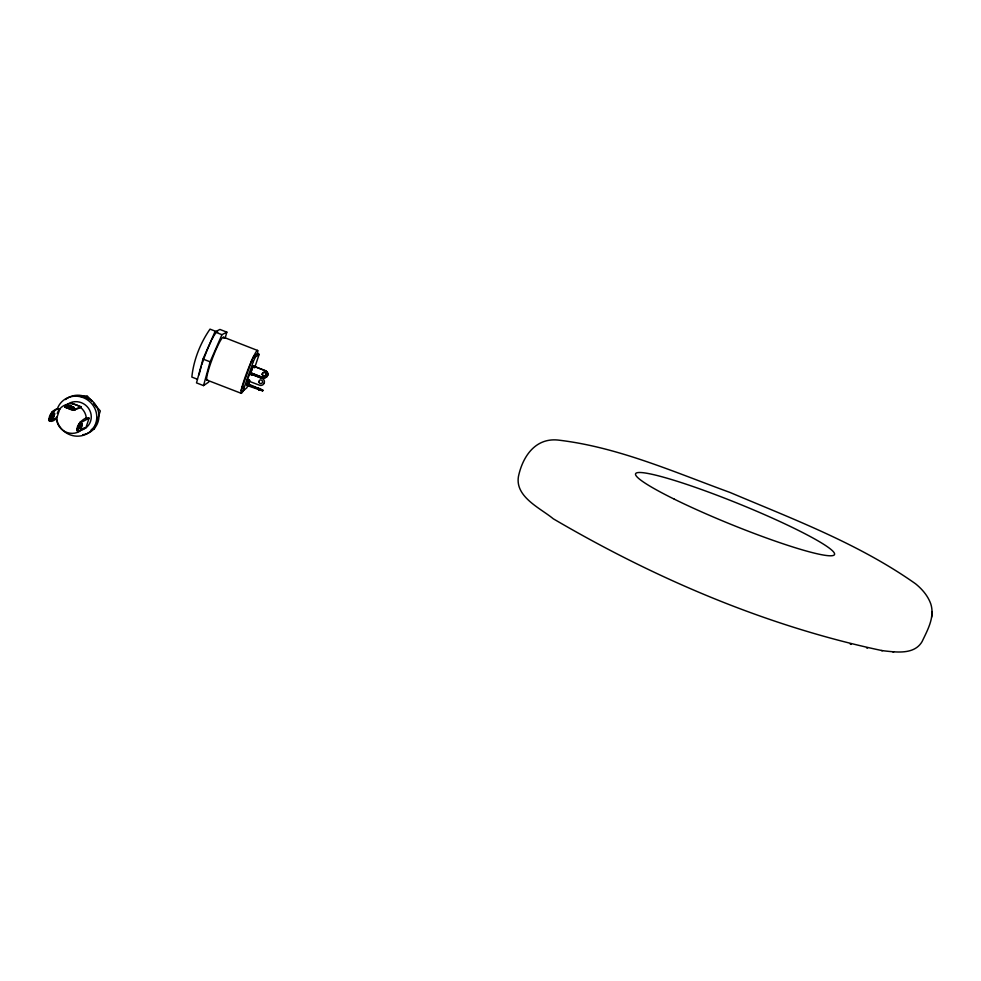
<?xml version="1.0" encoding="UTF-8"?>
<svg xmlns="http://www.w3.org/2000/svg" width="981" height="981" viewBox="0 0 981 981"><rect width="100%" height="100%" fill="white"/><g stroke="black" fill="none" stroke-linecap="round" stroke-linejoin="round"><path stroke-width="1.47" d="M251.847 374.963C252.926 374.117 251.111 372.449 251.332 374.055M262.871 390.217L247.874 383.792L246.844 384.626L262.871 390.217L262.626 390.904L246.587 385.3L248.671 379.635M262.626 390.904L260.541 389.494M881.392 650.562C894.537 651.924 913.949 655.529 922.054 641.648C927.486 630.182 934.979 617.221 930.822 604.038C928.001 595.933 922.226 589.213 915.641 583.854C859.123 543.866 793.408 519.28 730.036 492.462C673.8 471.996 617.65 446.919 557.723 440.028C535.307 437.906 522.714 456.435 518.459 476.423C514.841 497.024 540.629 508.244 553.259 518.777C655.32 578.594 766.468 626.221 882.446 650.673M50.546 421.29C45.984 418.102 53.747 407.912 58.811 408.672L59.767 409.028L56.604 418.519C43.36 429.053 52.9 406.637 59.767 409.028M51.441 418.85L50.338 417.832L50.693 416.336L51.674 416.692C50.902 425.644 58.553 405.312 51.674 416.692M50.472 418.495C53.489 418.556 52.373 412.976 54.531 413.835M931.803 614.081L931.95 611.555M931.656 617.123L931.803 614.547M78.406 431.517C73.33 427.949 83.606 416.974 88.155 417.845L89.112 418.2L85.936 427.618L78.063 431.456L78.738 427.373L81.104 422.431L89.112 418.2M80.565 428.427C79.4 424.172 80.957 423.252 82.294 424.037C82.343 428.979 76.8 430.303 80.626 424.663M254.631 367.814L259.143 354.362L257.427 353.687L253.674 356.336L251.565 360.861L241.203 390.352L242.945 391.027L246.881 387.765L249.971 380.481M242.945 391.027L253.319 361.548L255.428 357.01L259.143 354.362M225.189 338.028L226.844 332.142L219.928 329.444L214.888 331.946L202.981 359.058L196.507 382.897L203.533 385.607L208.781 382.038M203.533 385.607L210.106 361.817L221.951 334.693L226.844 332.142M78.37 427.409L79.105 425.325L80.074 425.68M64.856 406.845L65.335 405.582L71.184 403.044L80.957 406.649L80.65 407.581L73.624 410.242L64.856 406.845L68.523 404.994M65.016 407.066L65.335 405.582M65.322 407.336L65.335 406.122M65.776 407.642L65.641 406.392M66.352 407.961L66.083 406.686M67.039 408.292L66.671 407.005M67.677 407.606L67.91 406.453C69.614 404.417 76.187 408.243 73.072 407.998C70.877 405.153 66.61 409.102 67.91 406.551M67.824 407.74L68.143 406.796M68.351 408.059L68.376 406.956M68.891 406.833L69.21 405.889M69.124 406.833L69.43 405.889M68.658 408.954L68.977 408.01L67.358 407.336M69.406 406.845L69.725 405.913M69.749 406.907L70.068 405.962M70.865 403.976L71.184 403.044M68.67 407.115L69.847 407.618L69.528 408.562L71.306 409.102M70.142 406.98L70.46 406.036M70.571 407.078L70.89 406.134M70.436 408.869L70.755 407.924L74.139 407.618M71.012 407.201L71.331 406.257M70.448 409.543L70.767 408.599L75.267 409.249L80.957 406.649M70.877 408.991L71.196 408.047M71.331 409.788L71.65 408.844M72.336 407.667L72.643 406.723M72.729 407.838L73.035 406.894M72.165 409.997L72.484 409.04M73.072 407.998L73.391 407.066M73.367 408.17L73.673 407.225M72.95 410.144L73.268 409.2M73.587 408.317L73.906 407.373M73.747 408.452L74.066 407.507M73.624 410.242L73.943 409.298M74.2 410.291L74.519 409.335M74.948 410.193L75.267 409.249M96.077 423.584L94.176 429.188L91.208 429.678M97.499 419.377L100.344 410.965L93.747 403.399M264.208 383.105A3.752 3.642 38.8 0 1 259.462 385.177L247.163 380.53L249.787 373.589L261.988 378.323A3.752 3.642 38.8 0 1 264.208 383.105L264.122 383.191M250.682 372.89L253.294 365.974L265.459 370.695A3.728 3.63 39.8 0 1 267.666 375.465L267.666 375.465A3.74 3.63 39.7 0 0 265.361 370.781L253.196 366.048L250.682 372.89L262.834 377.611A3.74 3.63 39.7 0 0 267.568 375.539A3.728 3.63 39.8 0 1 262.933 377.526L262.834 377.611M249.358 379.905L247.531 384.895L249.468 381.572M258.69 389.997L258.947 389.322M259.916 388.451L259.671 389.138L247.617 384.466L246.587 385.3M51.012 415.478L51.564 414.338L52.545 414.705M250.621 374.619L251.344 373.344M251.308 374.889L252.031 373.614M261.988 378.323L249.787 373.589M223.84 338.335A23.029 2.71 -69.1 0 0 223.533 337.194L222.65 337.513A23.029 2.71 -69.1 0 0 212.828 357.391L210.743 363.08A23.029 2.71 -69.1 0 0 207.028 380.174L207.604 379.868M82.465 428.562L85.936 427.618M55.647 418.164L49.185 420.861M81.19 396.778L87.15 395.821L91.858 401.229M892.624 651.74L893.728 651.862M850.282 644.186L851.165 644.382M866.554 647.889L867.523 648.11M258.138 388.942C266.771 391.419 253.723 386.073 259.192 389.101M69.847 407.618L70.755 407.924M68.977 408.01L70.767 408.599M53.55 413.737L54.519 414.092M81.3 423.939L82.269 424.295M52.079 413.663L53.048 414.019M53.501 414.056L54.47 414.411M79.964 423.915L80.933 424.27M81.251 424.246L82.22 424.601M51.147 413.492L52.116 413.847M53.428 414.411L54.396 414.767M79.105 423.767L80.785 424.43M81.165 424.614L82.134 424.969M53.317 414.804L54.286 415.159M81.055 425.006L82.024 425.362M79.473 424.601L80.442 424.957M50.779 414.24L51.748 414.595M78.75 424.515L79.719 424.883M51.38 414.681L52.361 415.049M51.196 415.061L52.177 415.429M50.423 415.049L51.392 415.404M78.394 425.325L79.375 425.693M52.864 416.067L53.845 416.422M78.934 425.729L79.902 426.085M80.614 426.269L81.582 426.625M52.692 416.471L53.661 416.839M80.43 426.674L81.398 427.029M52.508 416.851L53.477 417.207M80.258 427.054L81.227 427.409M78.603 426.588L79.584 426.943M52.324 417.195L53.293 417.55M80.074 427.385L81.043 427.741M52.14 417.477L53.109 417.832M79.902 427.679L80.871 428.035M49.786 416.741L50.767 417.097M77.769 427.017L78.738 427.373M50.46 417.158L51.429 417.514M51.968 417.71L52.949 418.065M79.743 427.9L80.712 428.256M50.374 417.514L51.355 417.881M51.821 417.869L52.79 418.225M50.338 417.832L51.306 418.2M50.313 418.102L51.294 418.458M50.338 418.298L51.368 418.789M49.32 418.36L50.301 418.715M77.291 428.623L78.259 428.979M49.173 419.071L50.141 419.427M77.131 429.335L78.1 429.69M49.075 419.696L50.056 420.052M77.021 429.96L78.002 430.316M49.05 420.211L50.031 420.567M76.984 430.463L77.965 430.831M49.087 420.604L50.068 420.959M77.008 430.855L77.977 431.211M52.778 411.309L53.747 411.664M80.663 421.56L81.644 421.916M52.201 411.799L53.182 412.155M80.135 422.063L81.104 422.431M51.87 412.253L52.851 412.609M79.817 422.529L80.785 422.885M81.276 423.351L82.281 423.841M81.325 423.682L82.294 424.037M51.515 412.817L52.483 413.185M79.461 423.093L80.442 423.449M250.78 372.805L262.933 377.526M202.981 359.058L210.106 361.817M242.062 386.796L243.815 387.483M207.052 380.101L241.056 393.258M197.439 379.255L191.847 377.084C193.527 360.26 200.345 342.982 210.02 329.125L217.794 332.142M214.888 331.946L221.951 334.693M223.766 337.28L257.696 350.524M253.674 356.336L255.428 357.01M251.565 360.861L253.319 361.548M259.425 389.347L260.909 390.23L257.562 389.089M85.053 397.244A19.546 18.627 37.3 0 1 89.578 399.598M93.391 403.007A19.546 18.627 37.3 0 1 96.224 407.225M98.149 418.151A19.546 18.627 37.3 0 1 97.683 420.567M95.157 426.085A19.546 18.627 37.3 0 1 91.895 429.678M93.391 428.133A19.571 18.639 37.3 0 1 91.625 429.825M97.07 421.867A19.571 18.639 37.3 0 1 95.549 425.202M57.315 408.918A20.626 19.645 37.3 0 1 89.173 401.143A20.626 19.645 37.3 0 1 87.088 433.725A20.626 19.645 37.3 0 1 56.665 419.206M65.494 399.561A20.503 19.522 37.3 0 1 96.861 407.14A20.503 19.522 37.3 0 1 82.735 434.767M81.423 430.046A15.206 14.47 37.1 0 1 65.004 431.615A15.206 14.47 37.1 0 1 56.518 417.17M57.229 413.418A15.206 14.47 37.1 0 1 68.339 404.074M72.238 403.964A15.206 14.47 37.1 0 1 86.365 418.85M66.671 404.945A14.997 14.286 37.3 0 1 89.676 410.217A14.997 14.286 37.3 0 1 79.584 430.561M199.082 374.84A25.8 3.164 -69.1 0 1 201.375 366.146M201.841 364.674A25.8 3.164 -69.1 0 1 203.508 359.72M203.962 358.457A25.8 3.164 -69.1 0 1 211.467 340.493M212.055 339.303A25.8 3.164 -69.1 0 1 213.208 337.121M213.748 336.164A25.8 3.164 -69.1 0 1 215.636 333.221M257.267 354.558A22.98 2.146 -69.1 0 0 254.263 355.122L252.289 359.23A22.98 2.146 -69.1 0 0 242.368 385.668L241.363 389.494A22.98 2.146 -69.1 0 0 244.024 389.42M674.352 499.194A107.358 10.999 22.1 0 0 833.752 555.271A107.358 10.999 22.1 0 0 697.05 487.937A107.358 10.999 22.1 0 0 674.352 499.194M262.381 374.386A1.864 1.815 39.8 0 0 265.385 375.551A1.864 1.815 39.8 0 0 264.821 372.412A1.864 1.815 39.8 0 0 262.381 374.386M262.283 374.46A1.864 1.815 39.7 0 0 265.287 375.637A1.864 1.815 39.7 0 0 264.723 372.486A1.864 1.815 39.7 0 0 262.283 374.46M258.91 382.026A1.876 1.815 38.8 0 0 261.927 383.191A1.876 1.815 38.8 0 0 261.363 380.039A1.876 1.815 38.8 0 0 258.91 382.026"/></g></svg>
